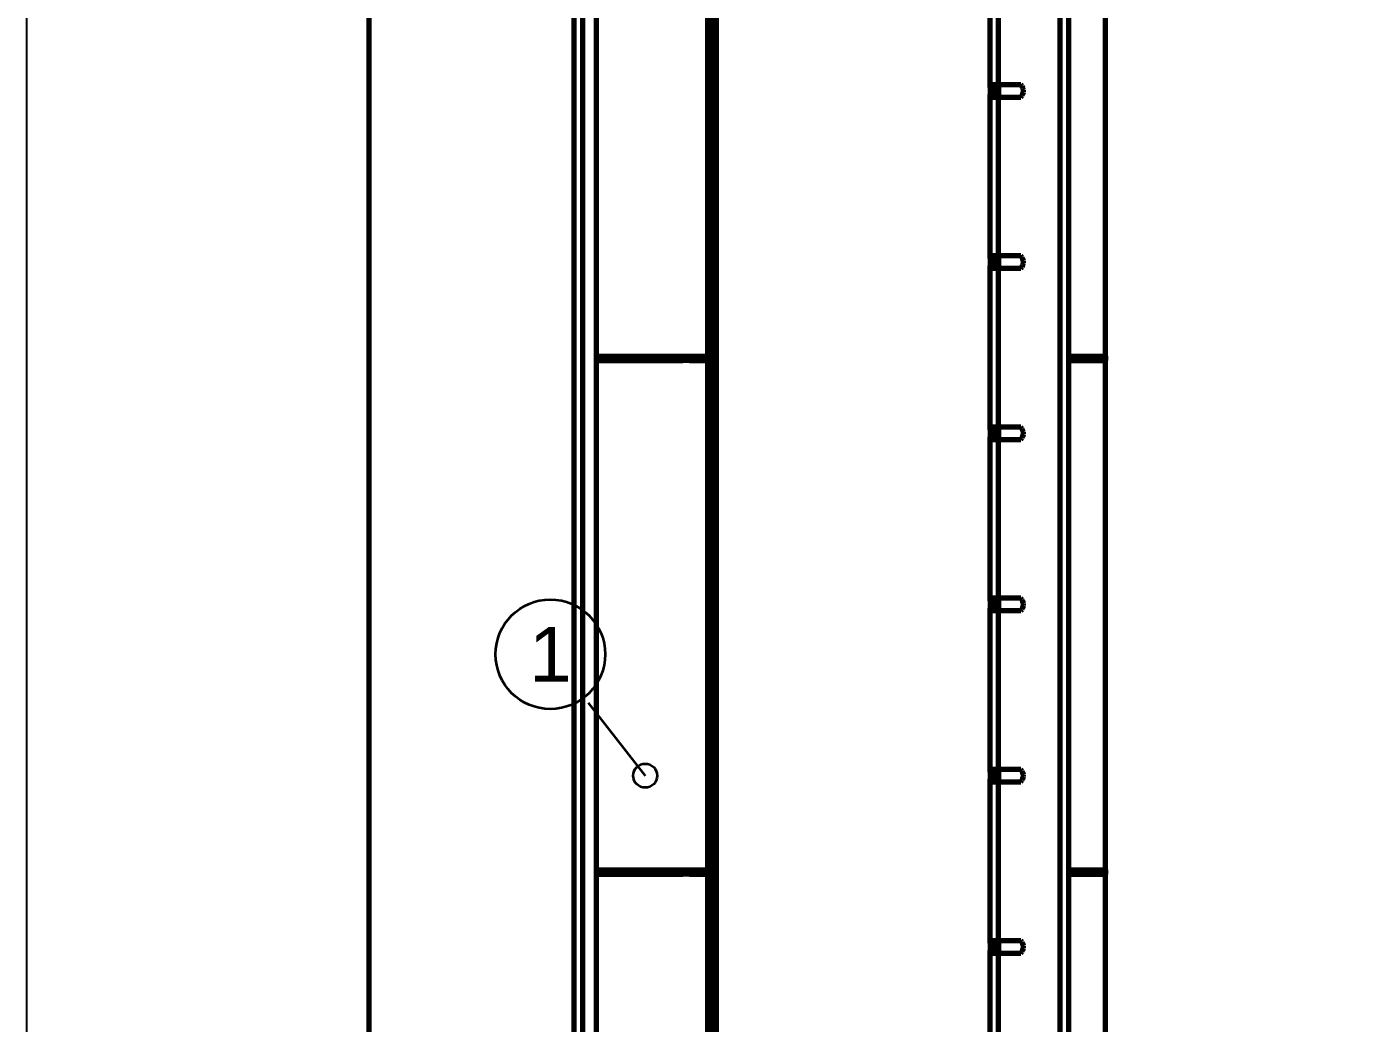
# Model space of a CAD drawing. Header units: millimetres. Extents: x 0 to 594, y 0 to 420.
# Drawn here: x 0 to 77.5, y 303.5 to 361.8 of the extents above; entities that cross this region are included whole.
import ezdxf
from ezdxf.enums import TextEntityAlignment as Align

# ---------------------------------------------------------------- set-up
doc = ezdxf.new("R2010")
doc.units = ezdxf.units.MM
doc.styles.add('GOST', font='Arial')

msp = doc.modelspace()

# ---------------------------------------------------------------- linework, layer by layer
at = {"color": 1, "lineweight": 70}
for p, q in [((32, 231), (32, 405)), ((32.5, 231), (32.5, 405)), ((33.3, 231), (33.3, 405)), ((40.05, 231), (40.05, 405)), ((40.3, 405), (40.3, 231)), ((60.4, 231), (60.4, 405)), ((60.9, 231), (60.9, 405)), ((39.8, 372.25), (39.8, 342.5)), ((63.05, 342.5), (63.05, 372.25)), ((32, 358.36), (32, 367.64)), ((56.3, 358.36), (56.3, 367.64)), ((56.8, 358.36), (56.8, 367.64)), ((56.3, 358.359), (56.3, 358.36)), ((56.303, 358.36), (56.3, 358.36)), ((56.3, 358.356), (56.3, 358.359)), ((56.3, 358.352), (56.3, 358.356)), ((56.3, 358.345), (56.3, 358.352)), ((56.3, 358.337), (56.3, 358.345)), ((56.3, 358.327), (56.3, 358.337)), ((56.3, 358.316), (56.3, 358.327)), ((56.3, 358.304), (56.3, 358.316)), ((56.3, 358.29), (56.3, 358.304)), ((56.3, 358.275), (56.3, 358.29)), ((56.3, 358.26), (56.3, 358.275)), ((56.3, 358.243), (56.3, 358.26)), ((56.3, 358.227), (56.3, 358.243)), ((56.3, 358.21), (56.3, 358.227)), ((56.3, 358.21), (56.3, 357.79)), ((56.55, 358.21), (56.3, 358.21)), ((56.313, 358.36), (56.303, 358.36)), ((56.328, 358.36), (56.313, 358.36)), ((56.35, 358.36), (56.328, 358.36)), ((56.377, 358.36), (56.35, 358.36)), ((56.409, 358.36), (56.377, 358.36)), ((56.446, 358.36), (56.409, 358.36)), ((56.488, 358.36), (56.446, 358.36)), ((56.534, 358.36), (56.488, 358.36)), ((56.583, 358.36), (56.534, 358.36)), ((56.55, 358.36), (56.55, 358.359)), ((56.55, 358.359), (56.55, 358.356)), ((56.55, 358.356), (56.55, 358.352)), ((56.55, 358.352), (56.55, 358.345)), ((56.55, 358.345), (56.55, 358.337)), ((56.55, 358.337), (56.55, 358.327)), ((56.55, 358.327), (56.55, 358.316)), ((56.55, 358.316), (56.55, 358.304)), ((56.55, 358.304), (56.55, 358.29)), ((56.55, 358.29), (56.55, 358.275)), ((56.55, 358.275), (56.55, 358.26)), ((56.55, 358.26), (56.55, 358.243)), ((56.55, 358.243), (56.55, 358.227)), ((56.55, 358.227), (56.55, 358.21)), ((56.55, 357.79), (56.55, 358.21)), ((56.635, 358.36), (56.583, 358.36)), ((56.689, 358.36), (56.635, 358.36)), ((56.744, 358.36), (56.689, 358.36)), ((56.8, 358.36), (56.744, 358.36)), ((58.1, 358.36), (56.8, 358.36)), ((56.8, 358.36), (56.8, 357.64)), ((58.171, 358.271), (58.1, 358.36)), ((58.22, 358.168), (58.171, 358.271)), ((58.246, 358.057), (58.22, 358.168)), ((58.246, 357.943), (58.246, 358.057)), ((32, 348.36), (32, 357.64)), ((56.3, 357.773), (56.3, 357.79)), ((56.3, 357.79), (56.55, 357.79)), ((56.3, 357.757), (56.3, 357.773)), ((56.3, 357.74), (56.3, 357.757)), ((56.3, 357.725), (56.3, 357.74)), ((56.3, 357.71), (56.3, 357.725)), ((56.3, 357.696), (56.3, 357.71)), ((56.3, 357.684), (56.3, 357.696)), ((56.3, 357.673), (56.3, 357.684)), ((56.3, 357.663), (56.3, 357.673)), ((56.3, 357.655), (56.3, 357.663)), ((56.3, 357.648), (56.3, 357.655)), ((56.3, 357.644), (56.3, 357.648)), ((56.3, 357.641), (56.3, 357.644)), ((56.3, 357.64), (56.3, 357.641)), ((56.3, 357.64), (56.303, 357.64)), ((56.3, 348.36), (56.3, 357.64)), ((56.303, 357.64), (56.313, 357.64)), ((56.313, 357.64), (56.328, 357.64)), ((56.328, 357.64), (56.35, 357.64)), ((56.35, 357.64), (56.377, 357.64)), ((56.377, 357.64), (56.409, 357.64)), ((56.409, 357.64), (56.446, 357.64)), ((56.446, 357.64), (56.488, 357.64)), ((56.488, 357.64), (56.534, 357.64)), ((56.534, 357.64), (56.583, 357.64)), ((56.55, 357.79), (56.55, 357.773)), ((56.55, 357.773), (56.55, 357.757)), ((56.55, 357.757), (56.55, 357.74)), ((56.55, 357.74), (56.55, 357.725)), ((56.55, 357.725), (56.55, 357.71)), ((56.55, 357.71), (56.55, 357.696)), ((56.55, 357.696), (56.55, 357.684)), ((56.55, 357.684), (56.55, 357.673)), ((56.55, 357.673), (56.55, 357.663)), ((56.55, 357.663), (56.55, 357.655)), ((56.55, 357.655), (56.55, 357.648)), ((56.55, 357.648), (56.55, 357.644)), ((56.55, 357.644), (56.55, 357.641)), ((56.55, 357.641), (56.55, 357.64)), ((56.583, 357.64), (56.635, 357.64)), ((56.635, 357.64), (56.689, 357.64)), ((56.689, 357.64), (56.744, 357.64)), ((56.744, 357.64), (56.8, 357.64)), ((56.8, 357.64), (58.1, 357.64)), ((56.8, 348.36), (56.8, 357.64)), ((58.1, 357.64), (58.171, 357.729)), ((58.171, 357.729), (58.22, 357.832)), ((58.22, 357.832), (58.246, 357.943)), ((56.3, 348.359), (56.3, 348.36)), ((56.303, 348.36), (56.3, 348.36)), ((56.3, 348.356), (56.3, 348.359)), ((56.3, 348.352), (56.3, 348.356)), ((56.3, 348.345), (56.3, 348.352)), ((56.3, 348.337), (56.3, 348.345)), ((56.3, 348.327), (56.3, 348.337)), ((56.3, 348.316), (56.3, 348.327)), ((56.3, 348.304), (56.3, 348.316)), ((56.3, 348.29), (56.3, 348.304)), ((56.3, 348.275), (56.3, 348.29)), ((56.3, 348.26), (56.3, 348.275)), ((56.3, 348.243), (56.3, 348.26)), ((56.3, 348.227), (56.3, 348.243)), ((56.3, 348.21), (56.3, 348.227)), ((56.3, 348.21), (56.3, 347.79)), ((56.55, 348.21), (56.3, 348.21)), ((56.313, 348.36), (56.303, 348.36)), ((56.328, 348.36), (56.313, 348.36)), ((56.35, 348.36), (56.328, 348.36)), ((56.377, 348.36), (56.35, 348.36)), ((56.409, 348.36), (56.377, 348.36)), ((56.446, 348.36), (56.409, 348.36)), ((56.488, 348.36), (56.446, 348.36)), ((56.534, 348.36), (56.488, 348.36)), ((56.583, 348.36), (56.534, 348.36)), ((56.55, 348.36), (56.55, 348.359)), ((56.55, 348.359), (56.55, 348.356)), ((56.55, 348.356), (56.55, 348.352)), ((56.55, 348.352), (56.55, 348.345)), ((56.55, 348.345), (56.55, 348.337)), ((56.55, 348.337), (56.55, 348.327)), ((56.55, 348.327), (56.55, 348.316)), ((56.55, 348.316), (56.55, 348.304)), ((56.55, 348.304), (56.55, 348.29)), ((56.55, 348.29), (56.55, 348.275)), ((56.55, 348.275), (56.55, 348.26)), ((56.55, 348.26), (56.55, 348.243)), ((56.55, 348.243), (56.55, 348.227)), ((56.55, 348.227), (56.55, 348.21)), ((56.55, 347.79), (56.55, 348.21)), ((56.635, 348.36), (56.583, 348.36)), ((56.689, 348.36), (56.635, 348.36)), ((56.744, 348.36), (56.689, 348.36)), ((56.8, 348.36), (56.744, 348.36)), ((58.1, 348.36), (56.8, 348.36)), ((56.8, 348.36), (56.8, 347.64)), ((58.171, 348.271), (58.1, 348.36)), ((58.22, 348.168), (58.171, 348.271)), ((58.246, 348.057), (58.22, 348.168)), ((58.22, 347.832), (58.246, 347.943)), ((58.246, 347.943), (58.246, 348.057)), ((32, 338.36), (32, 347.64)), ((56.3, 347.773), (56.3, 347.79)), ((56.3, 347.79), (56.55, 347.79)), ((56.3, 347.757), (56.3, 347.773)), ((56.3, 347.74), (56.3, 347.757)), ((56.3, 347.725), (56.3, 347.74)), ((56.3, 347.71), (56.3, 347.725)), ((56.3, 347.696), (56.3, 347.71)), ((56.3, 347.684), (56.3, 347.696)), ((56.3, 347.673), (56.3, 347.684)), ((56.3, 347.663), (56.3, 347.673)), ((56.3, 347.655), (56.3, 347.663)), ((56.3, 347.648), (56.3, 347.655)), ((56.3, 347.644), (56.3, 347.648)), ((56.3, 347.641), (56.3, 347.644)), ((56.3, 347.64), (56.3, 347.641)), ((56.3, 347.64), (56.303, 347.64)), ((56.3, 338.36), (56.3, 347.64)), ((56.303, 347.64), (56.313, 347.64)), ((56.313, 347.64), (56.328, 347.64)), ((56.328, 347.64), (56.35, 347.64)), ((56.35, 347.64), (56.377, 347.64)), ((56.377, 347.64), (56.409, 347.64)), ((56.409, 347.64), (56.446, 347.64)), ((56.446, 347.64), (56.488, 347.64)), ((56.488, 347.64), (56.534, 347.64)), ((56.534, 347.64), (56.583, 347.64)), ((56.55, 347.79), (56.55, 347.773)), ((56.55, 347.773), (56.55, 347.757)), ((56.55, 347.757), (56.55, 347.74)), ((56.55, 347.74), (56.55, 347.725)), ((56.55, 347.725), (56.55, 347.71)), ((56.55, 347.71), (56.55, 347.696)), ((56.55, 347.696), (56.55, 347.684)), ((56.55, 347.684), (56.55, 347.673)), ((56.55, 347.673), (56.55, 347.663)), ((56.55, 347.663), (56.55, 347.655)), ((56.55, 347.655), (56.55, 347.648)), ((56.55, 347.648), (56.55, 347.644)), ((56.55, 347.644), (56.55, 347.641)), ((56.55, 347.641), (56.55, 347.64)), ((56.583, 347.64), (56.635, 347.64)), ((56.635, 347.64), (56.689, 347.64)), ((56.689, 347.64), (56.744, 347.64)), ((56.744, 347.64), (56.8, 347.64)), ((56.8, 347.64), (58.1, 347.64)), ((56.8, 338.36), (56.8, 347.64)), ((58.1, 347.64), (58.171, 347.729)), ((58.171, 347.729), (58.22, 347.832)), ((33.3, 342.5), (33.71, 342.5)), ((33.71, 342.5), (34.119, 342.5)), ((34.119, 342.5), (34.525, 342.5)), ((34.525, 342.5), (34.926, 342.5)), ((34.926, 342.5), (35.322, 342.5)), ((35.322, 342.5), (35.709, 342.5)), ((35.709, 342.5), (36.087, 342.5)), ((36.087, 342.5), (36.455, 342.5)), ((36.455, 342.5), (36.81, 342.5)), ((36.81, 342.5), (37.152, 342.5)), ((37.152, 342.5), (37.478, 342.5)), ((37.478, 342.5), (37.789, 342.5)), ((37.789, 342.5), (38.081, 342.5)), ((38.081, 342.5), (38.355, 342.5)), ((38.355, 342.5), (38.376, 342.5)), ((38.355, 342.25), (38.355, 342.5)), ((38.376, 342.5), (38.398, 342.5)), ((38.398, 342.5), (38.422, 342.5)), ((38.422, 342.5), (38.447, 342.5)), ((38.447, 342.5), (38.472, 342.5)), ((38.472, 342.5), (38.499, 342.5)), ((38.499, 342.5), (38.527, 342.5)), ((38.527, 342.5), (38.556, 342.5)), ((38.556, 342.5), (38.585, 342.5)), ((38.585, 342.5), (38.615, 342.5)), ((38.615, 342.5), (38.645, 342.5)), ((38.645, 342.5), (38.676, 342.5)), ((38.676, 342.5), (38.707, 342.5)), ((38.707, 342.5), (38.738, 342.5)), ((38.738, 342.5), (39.75, 342.5)), ((38.738, 342.5), (38.738, 342.25)), ((39.75, 342.5), (39.778, 342.5)), ((39.75, 342.25), (39.75, 342.5)), ((39.778, 342.5), (39.806, 342.5)), ((39.806, 342.5), (39.833, 342.5)), ((39.833, 342.5), (39.858, 342.5)), ((39.858, 342.5), (39.883, 342.5)), ((39.883, 342.5), (39.906, 342.5)), ((39.906, 342.5), (39.927, 342.5)), ((39.927, 342.5), (39.945, 342.5)), ((39.945, 342.5), (39.962, 342.5)), ((39.962, 342.5), (39.975, 342.5)), ((39.975, 342.5), (39.986, 342.5)), ((39.986, 342.5), (39.994, 342.5)), ((39.994, 342.5), (39.998, 342.5)), ((39.998, 342.5), (40, 342.5)), ((40, 342.5), (40, 342.25)), ((60.9, 342.5), (60.986, 342.5)), ((60.986, 342.5), (61.08, 342.5)), ((61.08, 342.5), (61.184, 342.5)), ((61.184, 342.5), (61.297, 342.5)), ((61.297, 342.5), (61.419, 342.5)), ((61.419, 342.5), (61.549, 342.5)), ((61.549, 342.5), (61.687, 342.5)), ((61.687, 342.5), (61.834, 342.5)), ((61.834, 342.5), (61.989, 342.5)), ((61.989, 342.5), (62.151, 342.5)), ((62.151, 342.5), (62.321, 342.5)), ((62.321, 342.5), (62.498, 342.5)), ((62.498, 342.5), (62.682, 342.5)), ((62.682, 342.5), (62.872, 342.5)), ((62.872, 342.5), (62.895, 342.5)), ((62.872, 342.25), (62.872, 342.5)), ((62.895, 342.5), (62.917, 342.5)), ((62.917, 342.5), (62.937, 342.5)), ((62.937, 342.5), (62.956, 342.5)), ((62.956, 342.5), (62.974, 342.5)), ((62.974, 342.5), (62.989, 342.5)), ((62.989, 342.5), (63.003, 342.5)), ((63.003, 342.5), (63.016, 342.5)), ((63.016, 342.5), (63.026, 342.5)), ((63.026, 342.5), (63.035, 342.5)), ((63.035, 342.5), (63.041, 342.5)), ((63.041, 342.5), (63.046, 342.5)), ((63.046, 342.5), (63.049, 342.5)), ((63.049, 342.5), (63.05, 342.5)), ((63.05, 342.5), (63.05, 342.25)), ((33.3, 342.25), (33.71, 342.25)), ((33.71, 342.25), (34.119, 342.25)), ((34.119, 342.25), (34.525, 342.25)), ((34.525, 342.25), (34.926, 342.25)), ((34.926, 342.25), (35.322, 342.25)), ((35.322, 342.25), (35.709, 342.25)), ((35.709, 342.25), (36.087, 342.25)), ((36.087, 342.25), (36.455, 342.25)), ((36.455, 342.25), (36.81, 342.25)), ((36.81, 342.25), (37.152, 342.25)), ((37.152, 342.25), (37.478, 342.25)), ((37.478, 342.25), (37.789, 342.25)), ((37.789, 342.25), (38.081, 342.25)), ((38.081, 342.25), (38.355, 342.25)), ((38.376, 342.25), (38.355, 342.25)), ((38.398, 342.25), (38.376, 342.25)), ((38.422, 342.25), (38.398, 342.25)), ((38.447, 342.25), (38.422, 342.25)), ((38.472, 342.25), (38.447, 342.25)), ((38.499, 342.25), (38.472, 342.25)), ((38.527, 342.25), (38.499, 342.25)), ((38.556, 342.25), (38.527, 342.25)), ((38.585, 342.25), (38.556, 342.25)), ((38.615, 342.25), (38.585, 342.25)), ((38.645, 342.25), (38.615, 342.25)), ((38.676, 342.25), (38.645, 342.25)), ((38.707, 342.25), (38.676, 342.25)), ((38.738, 342.25), (38.707, 342.25)), ((38.738, 342.25), (39.75, 342.25)), ((39.778, 342.25), (39.75, 342.25)), ((39.806, 342.25), (39.778, 342.25)), ((39.8, 342.25), (39.8, 312.5)), ((39.833, 342.25), (39.806, 342.25)), ((39.858, 342.25), (39.833, 342.25)), ((39.883, 342.25), (39.858, 342.25)), ((39.906, 342.25), (39.883, 342.25)), ((39.927, 342.25), (39.906, 342.25)), ((39.945, 342.25), (39.927, 342.25)), ((39.962, 342.25), (39.945, 342.25)), ((39.975, 342.25), (39.962, 342.25)), ((39.986, 342.25), (39.975, 342.25)), ((39.994, 342.25), (39.986, 342.25)), ((39.998, 342.25), (39.994, 342.25)), ((40, 342.25), (39.998, 342.25)), ((60.9, 342.25), (60.986, 342.25)), ((60.986, 342.25), (61.08, 342.25)), ((61.08, 342.25), (61.184, 342.25)), ((61.184, 342.25), (61.297, 342.25)), ((61.297, 342.25), (61.419, 342.25)), ((61.419, 342.25), (61.549, 342.25)), ((61.549, 342.25), (61.687, 342.25)), ((61.687, 342.25), (61.834, 342.25)), ((61.834, 342.25), (61.989, 342.25)), ((61.989, 342.25), (62.151, 342.25)), ((62.151, 342.25), (62.321, 342.25)), ((62.321, 342.25), (62.498, 342.25)), ((62.498, 342.25), (62.682, 342.25)), ((62.682, 342.25), (62.872, 342.25)), ((62.895, 342.25), (62.872, 342.25)), ((62.917, 342.25), (62.895, 342.25)), ((62.937, 342.25), (62.917, 342.25)), ((62.956, 342.25), (62.937, 342.25)), ((62.974, 342.25), (62.956, 342.25)), ((62.989, 342.25), (62.974, 342.25)), ((63.003, 342.25), (62.989, 342.25)), ((63.016, 342.25), (63.003, 342.25)), ((63.026, 342.25), (63.016, 342.25)), ((63.035, 342.25), (63.026, 342.25)), ((63.041, 342.25), (63.035, 342.25)), ((63.046, 342.25), (63.041, 342.25)), ((63.049, 342.25), (63.046, 342.25)), ((63.05, 342.25), (63.049, 342.25)), ((63.05, 312.5), (63.05, 342.25)), ((56.3, 338.359), (56.3, 338.36)), ((56.303, 338.36), (56.3, 338.36)), ((56.3, 338.356), (56.3, 338.359)), ((56.3, 338.352), (56.3, 338.356)), ((56.3, 338.345), (56.3, 338.352)), ((56.3, 338.337), (56.3, 338.345)), ((56.3, 338.327), (56.3, 338.337)), ((56.3, 338.316), (56.3, 338.327)), ((56.3, 338.304), (56.3, 338.316)), ((56.3, 338.29), (56.3, 338.304)), ((56.3, 338.275), (56.3, 338.29)), ((56.3, 338.26), (56.3, 338.275)), ((56.3, 338.243), (56.3, 338.26)), ((56.3, 338.227), (56.3, 338.243)), ((56.3, 338.21), (56.3, 338.227)), ((56.3, 338.21), (56.3, 337.79)), ((56.55, 338.21), (56.3, 338.21)), ((56.313, 338.36), (56.303, 338.36)), ((56.328, 338.36), (56.313, 338.36)), ((56.35, 338.36), (56.328, 338.36)), ((56.377, 338.36), (56.35, 338.36)), ((56.409, 338.36), (56.377, 338.36)), ((56.446, 338.36), (56.409, 338.36)), ((56.488, 338.36), (56.446, 338.36)), ((56.534, 338.36), (56.488, 338.36)), ((56.583, 338.36), (56.534, 338.36)), ((56.55, 338.36), (56.55, 338.359)), ((56.55, 338.359), (56.55, 338.356)), ((56.55, 338.356), (56.55, 338.352)), ((56.55, 338.352), (56.55, 338.345)), ((56.55, 338.345), (56.55, 338.337)), ((56.55, 338.337), (56.55, 338.327)), ((56.55, 338.327), (56.55, 338.316)), ((56.55, 338.316), (56.55, 338.304)), ((56.55, 338.304), (56.55, 338.29)), ((56.55, 338.29), (56.55, 338.275)), ((56.55, 338.275), (56.55, 338.26)), ((56.55, 338.26), (56.55, 338.243)), ((56.55, 338.243), (56.55, 338.227)), ((56.55, 338.227), (56.55, 338.21)), ((56.55, 337.79), (56.55, 338.21)), ((56.635, 338.36), (56.583, 338.36)), ((56.689, 338.36), (56.635, 338.36)), ((56.744, 338.36), (56.689, 338.36)), ((56.8, 338.36), (56.744, 338.36)), ((58.1, 338.36), (56.8, 338.36)), ((56.8, 338.36), (56.8, 337.64)), ((58.171, 338.271), (58.1, 338.36)), ((58.22, 338.168), (58.171, 338.271)), ((58.171, 337.729), (58.22, 337.832)), ((58.246, 338.057), (58.22, 338.168)), ((58.22, 337.832), (58.246, 337.943)), ((58.246, 337.943), (58.246, 338.057)), ((32, 328.36), (32, 337.64)), ((56.3, 337.773), (56.3, 337.79)), ((56.3, 337.79), (56.55, 337.79)), ((56.3, 337.757), (56.3, 337.773)), ((56.3, 337.74), (56.3, 337.757)), ((56.3, 337.725), (56.3, 337.74)), ((56.3, 337.71), (56.3, 337.725)), ((56.3, 337.696), (56.3, 337.71)), ((56.3, 337.684), (56.3, 337.696)), ((56.3, 337.673), (56.3, 337.684)), ((56.3, 337.663), (56.3, 337.673)), ((56.3, 337.655), (56.3, 337.663)), ((56.3, 337.648), (56.3, 337.655)), ((56.3, 337.644), (56.3, 337.648)), ((56.3, 337.641), (56.3, 337.644)), ((56.3, 337.64), (56.3, 337.641)), ((56.3, 337.64), (56.303, 337.64)), ((56.3, 328.36), (56.3, 337.64)), ((56.303, 337.64), (56.313, 337.64)), ((56.313, 337.64), (56.328, 337.64)), ((56.328, 337.64), (56.35, 337.64)), ((56.35, 337.64), (56.377, 337.64)), ((56.377, 337.64), (56.409, 337.64)), ((56.409, 337.64), (56.446, 337.64)), ((56.446, 337.64), (56.488, 337.64)), ((56.488, 337.64), (56.534, 337.64)), ((56.534, 337.64), (56.583, 337.64)), ((56.55, 337.79), (56.55, 337.773)), ((56.55, 337.773), (56.55, 337.757)), ((56.55, 337.757), (56.55, 337.74)), ((56.55, 337.74), (56.55, 337.725)), ((56.55, 337.725), (56.55, 337.71)), ((56.55, 337.71), (56.55, 337.696)), ((56.55, 337.696), (56.55, 337.684)), ((56.55, 337.684), (56.55, 337.673)), ((56.55, 337.673), (56.55, 337.663)), ((56.55, 337.663), (56.55, 337.655)), ((56.55, 337.655), (56.55, 337.648)), ((56.55, 337.648), (56.55, 337.644)), ((56.55, 337.644), (56.55, 337.641)), ((56.55, 337.641), (56.55, 337.64)), ((56.583, 337.64), (56.635, 337.64)), ((56.635, 337.64), (56.689, 337.64)), ((56.689, 337.64), (56.744, 337.64)), ((56.744, 337.64), (56.8, 337.64)), ((56.8, 337.64), (58.1, 337.64)), ((56.8, 328.36), (56.8, 337.64)), ((58.1, 337.64), (58.171, 337.729)), ((56.3, 328.359), (56.3, 328.36)), ((56.303, 328.36), (56.3, 328.36)), ((56.3, 328.356), (56.3, 328.359)), ((56.3, 328.352), (56.3, 328.356)), ((56.3, 328.345), (56.3, 328.352)), ((56.3, 328.337), (56.3, 328.345)), ((56.3, 328.327), (56.3, 328.337)), ((56.3, 328.316), (56.3, 328.327)), ((56.3, 328.304), (56.3, 328.316)), ((56.3, 328.29), (56.3, 328.304)), ((56.3, 328.275), (56.3, 328.29)), ((56.3, 328.26), (56.3, 328.275)), ((56.3, 328.243), (56.3, 328.26)), ((56.3, 328.227), (56.3, 328.243)), ((56.3, 328.21), (56.3, 328.227)), ((56.3, 328.21), (56.3, 327.79)), ((56.55, 328.21), (56.3, 328.21)), ((56.3, 327.773), (56.3, 327.79)), ((56.3, 327.79), (56.55, 327.79)), ((56.3, 327.757), (56.3, 327.773)), ((56.3, 327.74), (56.3, 327.757)), ((56.3, 327.725), (56.3, 327.74)), ((56.313, 328.36), (56.303, 328.36)), ((56.328, 328.36), (56.313, 328.36)), ((56.35, 328.36), (56.328, 328.36)), ((56.377, 328.36), (56.35, 328.36)), ((56.409, 328.36), (56.377, 328.36)), ((56.446, 328.36), (56.409, 328.36)), ((56.488, 328.36), (56.446, 328.36)), ((56.534, 328.36), (56.488, 328.36)), ((56.583, 328.36), (56.534, 328.36)), ((56.55, 328.36), (56.55, 328.359)), ((56.55, 328.359), (56.55, 328.356)), ((56.55, 328.356), (56.55, 328.352)), ((56.55, 328.352), (56.55, 328.345)), ((56.55, 328.345), (56.55, 328.337)), ((56.55, 328.337), (56.55, 328.327)), ((56.55, 328.327), (56.55, 328.316)), ((56.55, 328.316), (56.55, 328.304)), ((56.55, 328.304), (56.55, 328.29)), ((56.55, 328.29), (56.55, 328.275)), ((56.55, 328.275), (56.55, 328.26)), ((56.55, 328.26), (56.55, 328.243)), ((56.55, 328.243), (56.55, 328.227)), ((56.55, 328.227), (56.55, 328.21)), ((56.55, 327.79), (56.55, 328.21)), ((56.55, 327.79), (56.55, 327.773)), ((56.55, 327.773), (56.55, 327.757)), ((56.55, 327.757), (56.55, 327.74)), ((56.55, 327.74), (56.55, 327.725)), ((56.635, 328.36), (56.583, 328.36)), ((56.689, 328.36), (56.635, 328.36)), ((56.744, 328.36), (56.689, 328.36)), ((56.8, 328.36), (56.744, 328.36)), ((58.1, 328.36), (56.8, 328.36)), ((56.8, 328.36), (56.8, 327.64)), ((58.171, 328.271), (58.1, 328.36)), ((58.22, 328.168), (58.171, 328.271)), ((58.171, 327.729), (58.22, 327.832)), ((58.246, 328.057), (58.22, 328.168)), ((58.22, 327.832), (58.246, 327.943)), ((58.246, 327.943), (58.246, 328.057)), ((32, 318.36), (32, 327.64)), ((56.3, 327.71), (56.3, 327.725)), ((56.3, 327.696), (56.3, 327.71)), ((56.3, 327.684), (56.3, 327.696)), ((56.3, 327.673), (56.3, 327.684)), ((56.3, 327.663), (56.3, 327.673)), ((56.3, 327.655), (56.3, 327.663)), ((56.3, 327.648), (56.3, 327.655)), ((56.3, 327.644), (56.3, 327.648)), ((56.3, 327.641), (56.3, 327.644)), ((56.3, 327.64), (56.3, 327.641)), ((56.3, 327.64), (56.303, 327.64)), ((56.3, 318.36), (56.3, 327.64)), ((56.303, 327.64), (56.313, 327.64)), ((56.313, 327.64), (56.328, 327.64)), ((56.328, 327.64), (56.35, 327.64)), ((56.35, 327.64), (56.377, 327.64)), ((56.377, 327.64), (56.409, 327.64)), ((56.409, 327.64), (56.446, 327.64)), ((56.446, 327.64), (56.488, 327.64)), ((56.488, 327.64), (56.534, 327.64)), ((56.534, 327.64), (56.583, 327.64)), ((56.55, 327.725), (56.55, 327.71)), ((56.55, 327.71), (56.55, 327.696)), ((56.55, 327.696), (56.55, 327.684)), ((56.55, 327.684), (56.55, 327.673)), ((56.55, 327.673), (56.55, 327.663)), ((56.55, 327.663), (56.55, 327.655)), ((56.55, 327.655), (56.55, 327.648)), ((56.55, 327.648), (56.55, 327.644)), ((56.55, 327.644), (56.55, 327.641)), ((56.55, 327.641), (56.55, 327.64)), ((56.583, 327.64), (56.635, 327.64)), ((56.635, 327.64), (56.689, 327.64)), ((56.689, 327.64), (56.744, 327.64)), ((56.744, 327.64), (56.8, 327.64)), ((56.8, 327.64), (58.1, 327.64)), ((56.8, 318.36), (56.8, 327.64)), ((58.1, 327.64), (58.171, 327.729)), ((56.3, 318.359), (56.3, 318.36)), ((56.303, 318.36), (56.3, 318.36)), ((56.3, 318.356), (56.3, 318.359)), ((56.3, 318.352), (56.3, 318.356)), ((56.3, 318.345), (56.3, 318.352)), ((56.3, 318.337), (56.3, 318.345)), ((56.3, 318.327), (56.3, 318.337)), ((56.3, 318.316), (56.3, 318.327)), ((56.3, 318.304), (56.3, 318.316)), ((56.3, 318.29), (56.3, 318.304)), ((56.3, 318.275), (56.3, 318.29)), ((56.3, 318.26), (56.3, 318.275)), ((56.3, 318.243), (56.3, 318.26)), ((56.3, 318.227), (56.3, 318.243)), ((56.3, 318.21), (56.3, 318.227)), ((56.3, 318.21), (56.3, 317.79)), ((56.55, 318.21), (56.3, 318.21)), ((56.3, 317.773), (56.3, 317.79)), ((56.3, 317.79), (56.55, 317.79)), ((56.3, 317.757), (56.3, 317.773)), ((56.3, 317.74), (56.3, 317.757)), ((56.3, 317.725), (56.3, 317.74)), ((56.3, 317.71), (56.3, 317.725)), ((56.3, 317.696), (56.3, 317.71)), ((56.3, 317.684), (56.3, 317.696)), ((56.3, 317.673), (56.3, 317.684)), ((56.3, 317.663), (56.3, 317.673)), ((56.3, 317.655), (56.3, 317.663)), ((56.313, 318.36), (56.303, 318.36)), ((56.328, 318.36), (56.313, 318.36)), ((56.35, 318.36), (56.328, 318.36)), ((56.377, 318.36), (56.35, 318.36)), ((56.409, 318.36), (56.377, 318.36)), ((56.446, 318.36), (56.409, 318.36)), ((56.488, 318.36), (56.446, 318.36)), ((56.534, 318.36), (56.488, 318.36)), ((56.583, 318.36), (56.534, 318.36)), ((56.55, 318.36), (56.55, 318.359)), ((56.55, 318.359), (56.55, 318.356)), ((56.55, 318.356), (56.55, 318.352)), ((56.55, 318.352), (56.55, 318.345)), ((56.55, 318.345), (56.55, 318.337)), ((56.55, 318.337), (56.55, 318.327)), ((56.55, 318.327), (56.55, 318.316)), ((56.55, 318.316), (56.55, 318.304)), ((56.55, 318.304), (56.55, 318.29)), ((56.55, 318.29), (56.55, 318.275)), ((56.55, 318.275), (56.55, 318.26)), ((56.55, 318.26), (56.55, 318.243)), ((56.55, 318.243), (56.55, 318.227)), ((56.55, 318.227), (56.55, 318.21)), ((56.55, 317.79), (56.55, 318.21)), ((56.55, 317.79), (56.55, 317.773)), ((56.55, 317.773), (56.55, 317.757)), ((56.55, 317.757), (56.55, 317.74)), ((56.55, 317.74), (56.55, 317.725)), ((56.55, 317.725), (56.55, 317.71)), ((56.55, 317.71), (56.55, 317.696)), ((56.55, 317.696), (56.55, 317.684)), ((56.55, 317.684), (56.55, 317.673)), ((56.55, 317.673), (56.55, 317.663)), ((56.55, 317.663), (56.55, 317.655)), ((56.635, 318.36), (56.583, 318.36)), ((56.689, 318.36), (56.635, 318.36)), ((56.744, 318.36), (56.689, 318.36)), ((56.8, 318.36), (56.744, 318.36)), ((58.1, 318.36), (56.8, 318.36)), ((56.8, 318.36), (56.8, 317.64)), ((58.171, 318.271), (58.1, 318.36)), ((58.1, 317.64), (58.171, 317.729)), ((58.22, 318.168), (58.171, 318.271)), ((58.171, 317.729), (58.22, 317.832)), ((58.246, 318.057), (58.22, 318.168)), ((58.22, 317.832), (58.246, 317.943)), ((58.246, 317.943), (58.246, 318.057)), ((32, 308.36), (32, 317.64)), ((56.3, 317.648), (56.3, 317.655)), ((56.3, 317.644), (56.3, 317.648)), ((56.3, 317.641), (56.3, 317.644)), ((56.3, 317.64), (56.3, 317.641)), ((56.3, 317.64), (56.303, 317.64)), ((56.3, 308.36), (56.3, 317.64)), ((56.303, 317.64), (56.313, 317.64)), ((56.313, 317.64), (56.328, 317.64)), ((56.328, 317.64), (56.35, 317.64)), ((56.35, 317.64), (56.377, 317.64)), ((56.377, 317.64), (56.409, 317.64)), ((56.409, 317.64), (56.446, 317.64)), ((56.446, 317.64), (56.488, 317.64)), ((56.488, 317.64), (56.534, 317.64)), ((56.534, 317.64), (56.583, 317.64)), ((56.55, 317.655), (56.55, 317.648)), ((56.55, 317.648), (56.55, 317.644)), ((56.55, 317.644), (56.55, 317.641)), ((56.55, 317.641), (56.55, 317.64)), ((56.583, 317.64), (56.635, 317.64)), ((56.635, 317.64), (56.689, 317.64)), ((56.689, 317.64), (56.744, 317.64)), ((56.744, 317.64), (56.8, 317.64)), ((56.8, 317.64), (58.1, 317.64)), ((56.8, 308.36), (56.8, 317.64)), ((33.3, 312.5), (33.71, 312.5)), ((33.3, 312.25), (33.71, 312.25)), ((33.71, 312.5), (34.119, 312.5)), ((33.71, 312.25), (34.119, 312.25)), ((34.119, 312.5), (34.525, 312.5)), ((34.119, 312.25), (34.525, 312.25)), ((34.525, 312.5), (34.926, 312.5)), ((34.525, 312.25), (34.926, 312.25)), ((34.926, 312.5), (35.322, 312.5)), ((34.926, 312.25), (35.322, 312.25)), ((35.322, 312.5), (35.709, 312.5)), ((35.322, 312.25), (35.709, 312.25)), ((35.709, 312.5), (36.087, 312.5)), ((35.709, 312.25), (36.087, 312.25)), ((36.087, 312.5), (36.455, 312.5)), ((36.087, 312.25), (36.455, 312.25)), ((36.455, 312.5), (36.81, 312.5)), ((36.455, 312.25), (36.81, 312.25)), ((36.81, 312.5), (37.152, 312.5)), ((36.81, 312.25), (37.152, 312.25)), ((37.152, 312.5), (37.478, 312.5)), ((37.152, 312.25), (37.478, 312.25)), ((37.478, 312.5), (37.789, 312.5)), ((37.478, 312.25), (37.789, 312.25)), ((37.789, 312.5), (38.081, 312.5)), ((37.789, 312.25), (38.081, 312.25)), ((38.081, 312.5), (38.355, 312.5)), ((38.081, 312.25), (38.355, 312.25)), ((38.355, 312.5), (38.376, 312.5)), ((38.355, 312.25), (38.355, 312.5)), ((38.376, 312.25), (38.355, 312.25)), ((38.376, 312.5), (38.398, 312.5)), ((38.398, 312.25), (38.376, 312.25)), ((38.398, 312.5), (38.422, 312.5)), ((38.422, 312.25), (38.398, 312.25)), ((38.422, 312.5), (38.447, 312.5)), ((38.447, 312.25), (38.422, 312.25)), ((38.447, 312.5), (38.472, 312.5)), ((38.472, 312.25), (38.447, 312.25)), ((38.472, 312.5), (38.499, 312.5)), ((38.499, 312.25), (38.472, 312.25)), ((38.499, 312.5), (38.527, 312.5)), ((38.527, 312.25), (38.499, 312.25)), ((38.527, 312.5), (38.556, 312.5)), ((38.556, 312.25), (38.527, 312.25)), ((38.556, 312.5), (38.585, 312.5)), ((38.585, 312.25), (38.556, 312.25)), ((38.585, 312.5), (38.615, 312.5)), ((38.615, 312.25), (38.585, 312.25)), ((38.615, 312.5), (38.645, 312.5)), ((38.645, 312.25), (38.615, 312.25)), ((38.645, 312.5), (38.676, 312.5)), ((38.676, 312.25), (38.645, 312.25)), ((38.676, 312.5), (38.707, 312.5)), ((38.707, 312.25), (38.676, 312.25)), ((38.707, 312.5), (38.738, 312.5)), ((38.738, 312.25), (38.707, 312.25)), ((38.738, 312.5), (39.75, 312.5)), ((38.738, 312.5), (38.738, 312.25)), ((38.738, 312.25), (39.75, 312.25)), ((39.75, 312.5), (39.778, 312.5)), ((39.75, 312.25), (39.75, 312.5)), ((39.778, 312.25), (39.75, 312.25)), ((39.778, 312.5), (39.806, 312.5)), ((39.806, 312.25), (39.778, 312.25)), ((39.8, 312.25), (39.8, 282.5)), ((39.806, 312.5), (39.833, 312.5)), ((39.833, 312.25), (39.806, 312.25)), ((39.833, 312.5), (39.858, 312.5)), ((39.858, 312.25), (39.833, 312.25)), ((39.858, 312.5), (39.883, 312.5)), ((39.883, 312.25), (39.858, 312.25)), ((39.883, 312.5), (39.906, 312.5)), ((39.906, 312.25), (39.883, 312.25)), ((39.906, 312.5), (39.927, 312.5)), ((39.927, 312.25), (39.906, 312.25)), ((39.927, 312.5), (39.945, 312.5)), ((39.945, 312.25), (39.927, 312.25)), ((39.945, 312.5), (39.962, 312.5)), ((39.962, 312.25), (39.945, 312.25)), ((39.962, 312.5), (39.975, 312.5)), ((39.975, 312.25), (39.962, 312.25)), ((39.975, 312.5), (39.986, 312.5)), ((39.986, 312.25), (39.975, 312.25)), ((39.986, 312.5), (39.994, 312.5)), ((39.994, 312.25), (39.986, 312.25)), ((39.994, 312.5), (39.998, 312.5)), ((39.998, 312.25), (39.994, 312.25)), ((39.998, 312.5), (40, 312.5)), ((40, 312.25), (39.998, 312.25)), ((40, 312.5), (40, 312.25)), ((60.9, 312.5), (60.986, 312.5)), ((60.9, 312.25), (60.986, 312.25)), ((60.986, 312.5), (61.08, 312.5)), ((60.986, 312.25), (61.08, 312.25)), ((61.08, 312.5), (61.184, 312.5)), ((61.08, 312.25), (61.184, 312.25)), ((61.184, 312.5), (61.297, 312.5)), ((61.184, 312.25), (61.297, 312.25)), ((61.297, 312.5), (61.419, 312.5)), ((61.297, 312.25), (61.419, 312.25)), ((61.419, 312.5), (61.549, 312.5)), ((61.419, 312.25), (61.549, 312.25)), ((61.549, 312.5), (61.687, 312.5)), ((61.549, 312.25), (61.687, 312.25)), ((61.687, 312.5), (61.834, 312.5)), ((61.687, 312.25), (61.834, 312.25)), ((61.834, 312.5), (61.989, 312.5)), ((61.834, 312.25), (61.989, 312.25)), ((61.989, 312.5), (62.151, 312.5)), ((61.989, 312.25), (62.151, 312.25)), ((62.151, 312.5), (62.321, 312.5)), ((62.151, 312.25), (62.321, 312.25)), ((62.321, 312.5), (62.498, 312.5)), ((62.321, 312.25), (62.498, 312.25)), ((62.498, 312.5), (62.682, 312.5)), ((62.498, 312.25), (62.682, 312.25)), ((62.682, 312.5), (62.872, 312.5)), ((62.682, 312.25), (62.872, 312.25)), ((62.872, 312.5), (62.895, 312.5)), ((62.872, 312.25), (62.872, 312.5)), ((62.895, 312.25), (62.872, 312.25)), ((62.895, 312.5), (62.917, 312.5)), ((62.917, 312.25), (62.895, 312.25)), ((62.917, 312.5), (62.937, 312.5)), ((62.937, 312.25), (62.917, 312.25)), ((62.937, 312.5), (62.956, 312.5)), ((62.956, 312.25), (62.937, 312.25)), ((62.956, 312.5), (62.974, 312.5)), ((62.974, 312.25), (62.956, 312.25)), ((62.974, 312.5), (62.989, 312.5)), ((62.989, 312.25), (62.974, 312.25)), ((62.989, 312.5), (63.003, 312.5)), ((63.003, 312.25), (62.989, 312.25)), ((63.003, 312.5), (63.016, 312.5)), ((63.016, 312.25), (63.003, 312.25)), ((63.016, 312.5), (63.026, 312.5)), ((63.026, 312.25), (63.016, 312.25)), ((63.026, 312.5), (63.035, 312.5)), ((63.035, 312.25), (63.026, 312.25)), ((63.035, 312.5), (63.041, 312.5)), ((63.041, 312.25), (63.035, 312.25)), ((63.041, 312.5), (63.046, 312.5)), ((63.046, 312.25), (63.041, 312.25)), ((63.046, 312.5), (63.049, 312.5)), ((63.049, 312.25), (63.046, 312.25)), ((63.049, 312.5), (63.05, 312.5)), ((63.05, 312.25), (63.049, 312.25)), ((63.05, 312.5), (63.05, 312.25)), ((63.05, 282.5), (63.05, 312.25)), ((32, 298.36), (32, 307.64)), ((56.3, 308.359), (56.3, 308.36)), ((56.303, 308.36), (56.3, 308.36)), ((56.3, 308.356), (56.3, 308.359)), ((56.3, 308.352), (56.3, 308.356)), ((56.3, 308.345), (56.3, 308.352)), ((56.3, 308.337), (56.3, 308.345)), ((56.3, 308.327), (56.3, 308.337)), ((56.3, 308.316), (56.3, 308.327)), ((56.3, 308.304), (56.3, 308.316)), ((56.3, 308.29), (56.3, 308.304)), ((56.3, 308.275), (56.3, 308.29)), ((56.3, 308.26), (56.3, 308.275)), ((56.3, 308.243), (56.3, 308.26)), ((56.3, 308.227), (56.3, 308.243)), ((56.3, 308.21), (56.3, 308.227)), ((56.3, 308.21), (56.3, 307.79)), ((56.55, 308.21), (56.3, 308.21)), ((56.3, 307.773), (56.3, 307.79)), ((56.3, 307.79), (56.55, 307.79)), ((56.3, 307.757), (56.3, 307.773)), ((56.3, 307.74), (56.3, 307.757)), ((56.3, 307.725), (56.3, 307.74)), ((56.3, 307.71), (56.3, 307.725)), ((56.3, 307.696), (56.3, 307.71)), ((56.3, 307.684), (56.3, 307.696)), ((56.3, 307.673), (56.3, 307.684)), ((56.3, 307.663), (56.3, 307.673)), ((56.3, 307.655), (56.3, 307.663)), ((56.3, 307.648), (56.3, 307.655)), ((56.3, 307.644), (56.3, 307.648)), ((56.3, 307.641), (56.3, 307.644)), ((56.3, 307.64), (56.3, 307.641)), ((56.3, 307.64), (56.303, 307.64)), ((56.3, 298.36), (56.3, 307.64)), ((56.313, 308.36), (56.303, 308.36)), ((56.303, 307.64), (56.313, 307.64)), ((56.328, 308.36), (56.313, 308.36)), ((56.313, 307.64), (56.328, 307.64)), ((56.35, 308.36), (56.328, 308.36)), ((56.328, 307.64), (56.35, 307.64)), ((56.377, 308.36), (56.35, 308.36)), ((56.35, 307.64), (56.377, 307.64)), ((56.409, 308.36), (56.377, 308.36)), ((56.377, 307.64), (56.409, 307.64)), ((56.446, 308.36), (56.409, 308.36)), ((56.409, 307.64), (56.446, 307.64)), ((56.488, 308.36), (56.446, 308.36)), ((56.446, 307.64), (56.488, 307.64)), ((56.534, 308.36), (56.488, 308.36)), ((56.488, 307.64), (56.534, 307.64)), ((56.583, 308.36), (56.534, 308.36)), ((56.534, 307.64), (56.583, 307.64)), ((56.55, 308.36), (56.55, 308.359)), ((56.55, 308.359), (56.55, 308.356)), ((56.55, 308.356), (56.55, 308.352)), ((56.55, 308.352), (56.55, 308.345)), ((56.55, 308.345), (56.55, 308.337)), ((56.55, 308.337), (56.55, 308.327)), ((56.55, 308.327), (56.55, 308.316)), ((56.55, 308.316), (56.55, 308.304)), ((56.55, 308.304), (56.55, 308.29)), ((56.55, 308.29), (56.55, 308.275)), ((56.55, 308.275), (56.55, 308.26)), ((56.55, 308.26), (56.55, 308.243)), ((56.55, 308.243), (56.55, 308.227)), ((56.55, 308.227), (56.55, 308.21)), ((56.55, 307.79), (56.55, 308.21)), ((56.55, 307.79), (56.55, 307.773)), ((56.55, 307.773), (56.55, 307.757)), ((56.55, 307.757), (56.55, 307.74)), ((56.55, 307.74), (56.55, 307.725)), ((56.55, 307.725), (56.55, 307.71)), ((56.55, 307.71), (56.55, 307.696)), ((56.55, 307.696), (56.55, 307.684)), ((56.55, 307.684), (56.55, 307.673)), ((56.55, 307.673), (56.55, 307.663)), ((56.55, 307.663), (56.55, 307.655)), ((56.55, 307.655), (56.55, 307.648)), ((56.55, 307.648), (56.55, 307.644)), ((56.55, 307.644), (56.55, 307.641)), ((56.55, 307.641), (56.55, 307.64)), ((56.635, 308.36), (56.583, 308.36)), ((56.583, 307.64), (56.635, 307.64)), ((56.689, 308.36), (56.635, 308.36)), ((56.635, 307.64), (56.689, 307.64)), ((56.744, 308.36), (56.689, 308.36)), ((56.689, 307.64), (56.744, 307.64)), ((56.8, 308.36), (56.744, 308.36)), ((56.744, 307.64), (56.8, 307.64)), ((58.1, 308.36), (56.8, 308.36)), ((56.8, 308.36), (56.8, 307.64)), ((56.8, 307.64), (58.1, 307.64)), ((56.8, 298.36), (56.8, 307.64)), ((58.171, 308.271), (58.1, 308.36)), ((58.1, 307.64), (58.171, 307.729)), ((58.22, 308.168), (58.171, 308.271)), ((58.171, 307.729), (58.22, 307.832)), ((58.246, 308.057), (58.22, 308.168)), ((58.22, 307.832), (58.246, 307.943)), ((58.246, 307.943), (58.246, 308.057))]:
    msp.add_line(p, q, dxfattribs=at)
at = {"color": 7, "lineweight": 35}
msp.add_line((32.825, 322.255), (36.15, 318), dxfattribs=at)
at = {"color": 7, "lineweight": 25}
msp.add_lwpolyline([(0, 0), (594, 0), (594, 420), (0, 420)], close=True, dxfattribs=at)
at = {"color": 7, "lineweight": 70}
msp.add_lwpolyline([(20, 5), (589, 5), (589, 415), (20, 415)], close=True, dxfattribs=at)
at = {"color": 7, "lineweight": 35}
for centre, radius in [((30.609, 325.092), 3.2), ((36.15, 318), 0.7)]:
    msp.add_circle(centre, radius, dxfattribs=at)

# ---------------------------------------------------------------- texts
at = {"color": 7, "style": 'GOST'}
msp.add_text('1', height=3.2, dxfattribs=at).set_placement((30.609, 325.092), align=Align.MIDDLE)

doc.saveas('drawing.dxf')
